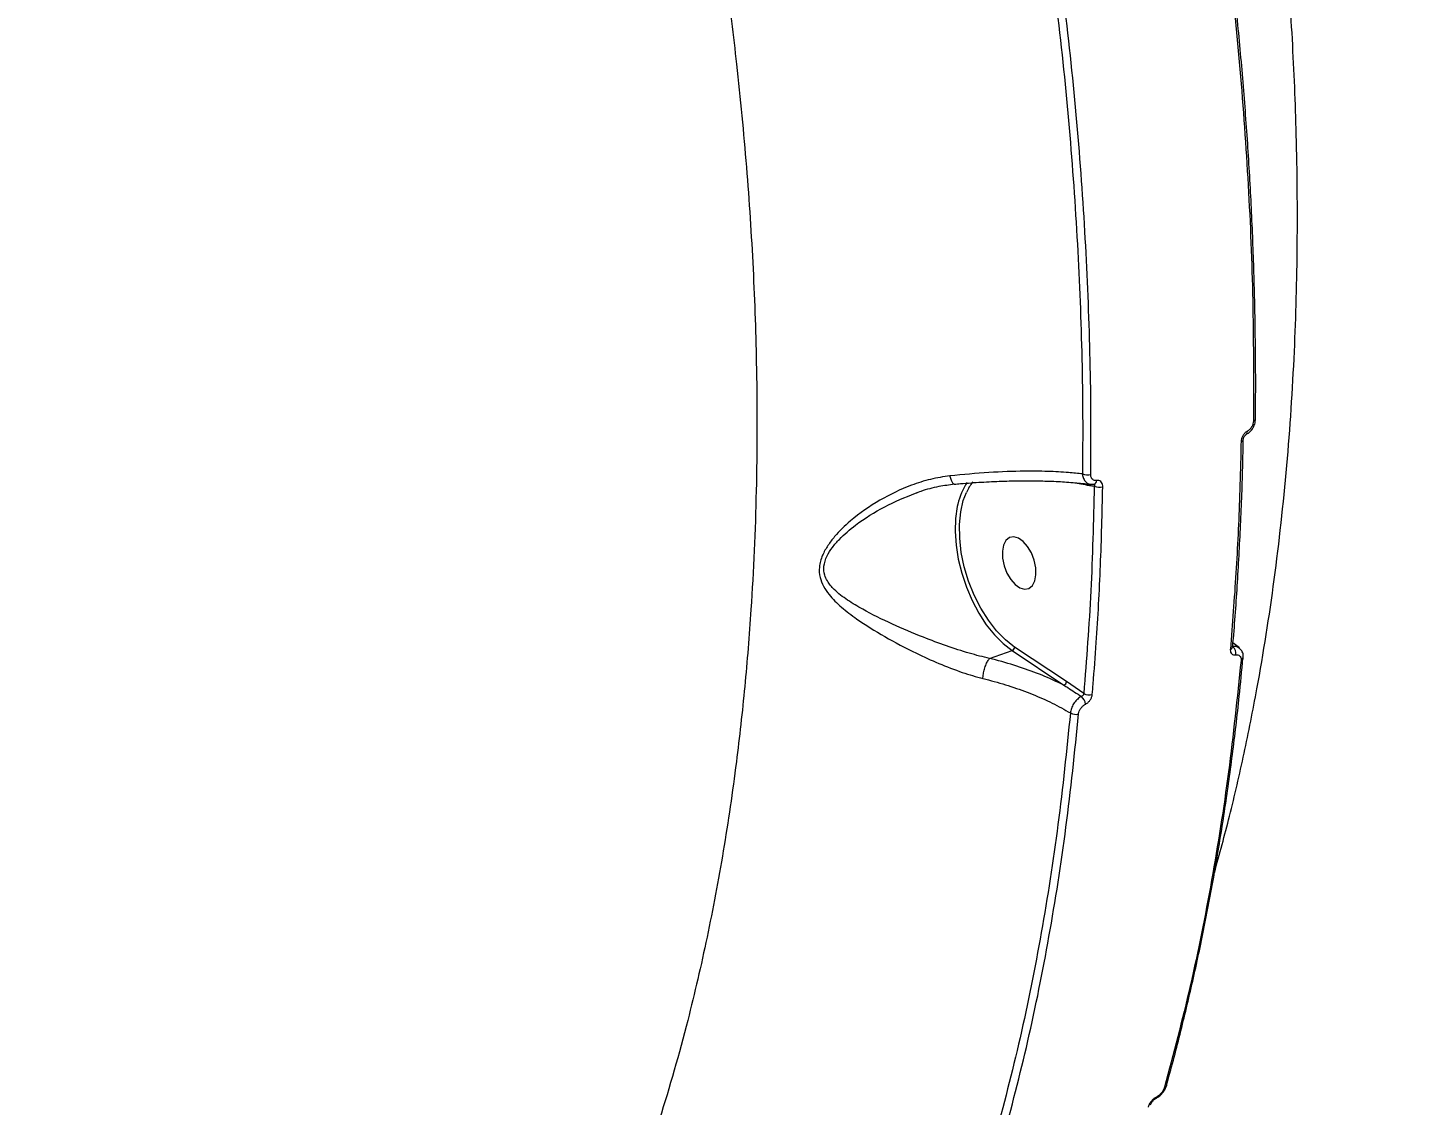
# Model space of a CAD drawing. Header units: millimetres. Extents: x -6328 to 5334, y -5037 to 4112.
# Drawn here: x -2214 to -1983, y -251.1 to -73.4 of the extents above; entities that cross this region are included whole.
import ezdxf

# ---------------------------------------------------------------- set-up
doc = ezdxf.new("R2010")
doc.units = ezdxf.units.MM
for name, color, linetype in [('DIKOM_ОБЪЕКТ', 7, 'Continuous'), ('DIKOM_РАЗМЕР_ЗОНА', 7, 'Continuous'), ('DIKOM_РАЗМЕР_ОБЪЕКТА', 7, 'Continuous')]:
    doc.layers.add(name, color=color, linetype=linetype)
doc.styles.add('style1', font='arial.ttf', dxfattribs={"width": 0.8})
doc.dimstyles.new('1-50', dxfattribs={"dimtxt": 300, "dimasz": 200, "dimexe": 100, "dimexo": 0, "dimgap": 100, "dimtad": 1, "dimtxsty": 'style1', "dimcen": 200, "dimclrd": 7, "dimclre": 7, "dimclrt": 7, "dimadec": 1, "dimazin": 2, "dimtfac": 1, "dimtmove": 0, "dimatfit": 2, "dimfxl": 0, "dimlwd": 25, "dimlwe": 18, "dimarcsym": 0})

# ---------------------------------------------------------------- blocks, each defined once
blk = doc.blocks.new('*D0')
at = {"layer": 'Defpoints', "color": 0, "transparency": 16777216}
for p in [(-3539.45, 760.32), (3333.52, 448.13), (3333.52, -4437.11)]:
    blk.add_point(p, dxfattribs=at)
at = {"layer": 'DIKOM_РАЗМЕР_ОБЪЕКТА', "color": 7, "lineweight": 18, "transparency": 16777216}
for p, q in [((-3539.45, 760.32), (-3539.45, -4537.11)), ((3333.52, 448.13), (3333.52, -4537.11))]:
    blk.add_line(p, q, dxfattribs=at)
at = {"layer": 'DIKOM_РАЗМЕР_ОБЪЕКТА', "color": 7, "lineweight": 25, "transparency": 16777216}
blk.add_line((-3339.45, -4437.11), (3133.52, -4437.11), dxfattribs=at)
at = {"layer": 'DIKOM_РАЗМЕР_ОБЪЕКТА', "color": 7, "transparency": 16777216}
for points in [[(-3339.45, -4403.77), (-3339.45, -4470.44), (-3539.45, -4437.11)], [(3133.52, -4403.77), (3133.52, -4470.44), (3333.52, -4437.11)]]:
    blk.add_solid(points, dxfattribs=at)
at = {"layer": 'DIKOM_РАЗМЕР_ОБЪЕКТА', "color": 7, "transparency": 16777216, "insert": (-102.96, -4183.94), "char_height": 300, "attachment_point": 5, "style": 'style1'}
blk.add_mtext('6900', dxfattribs=at)
blk = doc.blocks.new('*D1')
at = {"layer": 'Defpoints', "color": 0, "transparency": 16777216}
for p in [(-5040.91, 625.75), (5333.52, 448.13), (5333.52, -4936.78)]:
    blk.add_point(p, dxfattribs=at)
at = {"layer": 'DIKOM_РАЗМЕР_ЗОНА', "color": 7, "lineweight": 18, "transparency": 16777216}
for p, q in [((-5040.91, 625.75), (-5040.91, -5036.78)), ((5333.52, 448.13), (5333.52, -5036.78))]:
    blk.add_line(p, q, dxfattribs=at)
at = {"layer": 'DIKOM_РАЗМЕР_ЗОНА', "color": 7, "lineweight": 25, "transparency": 16777216}
blk.add_line((-4840.91, -4936.78), (5133.52, -4936.78), dxfattribs=at)
at = {"layer": 'DIKOM_РАЗМЕР_ЗОНА', "color": 7, "transparency": 16777216}
for points in [[(-4840.91, -4903.45), (-4840.91, -4970.11), (-5040.91, -4936.78)], [(5133.52, -4903.45), (5133.52, -4970.11), (5333.52, -4936.78)]]:
    blk.add_solid(points, dxfattribs=at)
at = {"layer": 'DIKOM_РАЗМЕР_ЗОНА', "color": 7, "transparency": 16777216, "insert": (-104.69, -4683.61), "char_height": 300, "attachment_point": 5, "style": 'style1'}
blk.add_mtext('10400', dxfattribs=at)
blk = doc.blocks.new('*D2')
at = {"layer": 'Defpoints', "color": 0, "transparency": 16777216}
for p in [(-5303.77, 2121.42), (-1621.11, 2121.42), (560.33, -2395.62)]:
    blk.add_point(p, dxfattribs=at)
at = {"layer": 'DIKOM_РАЗМЕР_ОБЪЕКТА', "color": 7, "lineweight": 18, "transparency": 16777216}
for p, q in [((-1621.11, 2121.42), (-5403.77, 2121.42)), ((560.33, -2395.62), (-5403.77, -2395.62))]:
    blk.add_line(p, q, dxfattribs=at)
at = {"layer": 'DIKOM_РАЗМЕР_ОБЪЕКТА', "color": 7, "lineweight": 25, "transparency": 16777216}
blk.add_line((-5303.77, -2195.62), (-5303.77, 1921.42), dxfattribs=at)
at = {"layer": 'DIKOM_РАЗМЕР_ОБЪЕКТА', "color": 7, "transparency": 16777216}
for points in [[(-5337.11, 1921.42), (-5270.44, 1921.42), (-5303.77, 2121.42)], [(-5337.11, -2195.62), (-5270.44, -2195.62), (-5303.77, -2395.62)]]:
    blk.add_solid(points, dxfattribs=at)
at = {"layer": 'DIKOM_РАЗМЕР_ОБЪЕКТА', "color": 7, "transparency": 16777216, "insert": (-5556.94, -137.1), "char_height": 300, "attachment_point": 5, "rotation": 90, "style": 'style1'}
blk.add_mtext('4500', dxfattribs=at)
blk = doc.blocks.new('*D3')
at = {"layer": 'Defpoints', "color": 0, "transparency": 16777216}
for p in [(-1814.92, 4111.71), (-5877.98, -3895.62), (33.33, -3895.62)]:
    blk.add_point(p, dxfattribs=at)
at = {"layer": 'DIKOM_РАЗМЕР_ЗОНА', "color": 7, "lineweight": 18, "transparency": 16777216}
for p, q in [((-1814.92, 4111.71), (-5977.98, 4111.71)), ((33.33, -3895.62), (-5977.98, -3895.62))]:
    blk.add_line(p, q, dxfattribs=at)
at = {"layer": 'DIKOM_РАЗМЕР_ЗОНА', "color": 7, "lineweight": 25, "transparency": 16777216}
blk.add_line((-5877.98, 3911.71), (-5877.98, -3695.62), dxfattribs=at)
at = {"layer": 'DIKOM_РАЗМЕР_ЗОНА', "color": 7, "transparency": 16777216}
for points in [[(-5911.31, 3911.71), (-5844.65, 3911.71), (-5877.98, 4111.71)], [(-5911.31, -3695.62), (-5844.65, -3695.62), (-5877.98, -3895.62)]]:
    blk.add_solid(points, dxfattribs=at)
at = {"layer": 'DIKOM_РАЗМЕР_ЗОНА', "color": 7, "transparency": 16777216, "insert": (-6131.15, 108.05), "char_height": 300, "attachment_point": 5, "rotation": 90, "style": 'style1'}
blk.add_mtext('8000', dxfattribs=at)

msp = doc.modelspace()

# ---------------------------------------------------------------- linework, layer by layer
at = {"layer": 'DIKOM_ОБЪЕКТ', "color": 7, "linetype": 'Continuous', "lineweight": 15}
for p, q in [((-2067.494, -150.161), (-2067.214, -150.039)), ((-2041.406, -148.401), (-2040.167, -148.62)), ((-2038.561, -148.674), (-2037.991, -148.665)), ((-2051.108, -175.565), (-2051.427, -175.343)), ((-2013.986, -175.668), (-2015.058, -174.862)), ((-2055.232, -177.418), (-2051.523, -176.136)), ((-2051.523, -176.136), (-2042.956, -181.828)), ((-2042.541, -181.257), (-2051.108, -175.565)), ((-2013.347, -177.383), (-2013.346, -177.336)), ((-2039.678, -183.191), (-2042.541, -181.257))]:
    msp.add_line(p, q, dxfattribs=at)
at = {"layer": 'DIKOM_ОБЪЕКТ', "color": 7, "linetype": 'Continuous', "lineweight": 15, "flags": 128}
for points in [[(-2011.688, -138.218), (-2011.552, -138.16), (-2011.444, -138.092), (-2011.366, -138.015), (-2011.322, -137.932), (-2011.313, -137.872)], [(-2011.313, -137.872), (-2011.314, -137.847), (-2011.314, -137.843)], [(-2013.727, -141.655), (-2013.587, -141.595), (-2013.476, -141.523), (-2013.399, -141.442), (-2013.357, -141.355), (-2013.351, -141.296)], [(-2051.427, -175.343), (-2052.619, -174.375), (-2054.076, -172.88), (-2055.443, -171.116), (-2056.689, -169.126), (-2057.782, -166.957), (-2058.698, -164.661), (-2059.413, -162.293), (-2059.911, -159.91), (-2060.18, -157.57), (-2060.213, -155.328), (-2060.01, -153.237), (-2059.576, -151.349), (-2059.077, -150.034)], [(-2060.474, -151.952), (-2060.567, -152.365), (-2060.856, -154.335), (-2060.927, -156.466), (-2060.779, -158.712), (-2060.415, -161.024), (-2059.843, -163.353), (-2059.075, -165.649), (-2058.127, -167.862), (-2057.021, -169.945), (-2055.78, -171.853), (-2054.43, -173.544), (-2053.001, -174.982), (-2051.523, -176.136)], [(-2048.747, -165.865), (-2048.174, -165.394), (-2047.778, -164.622), (-2047.591, -163.61), (-2047.628, -162.441), (-2047.886, -161.209), (-2048.344, -160.015), (-2048.965, -158.954), (-2049.698, -158.113), (-2050.485, -157.561), (-2051.261, -157.341), (-2051.964, -157.472), (-2052.537, -157.942), (-2052.932, -158.715), (-2053.119, -159.727), (-2053.083, -160.896), (-2052.825, -162.128), (-2052.367, -163.322), (-2051.746, -164.383), (-2051.013, -165.223), (-2050.226, -165.776), (-2049.45, -165.996), (-2048.747, -165.865)], [(-2025.98, -247.842), (-2025.976, -247.828), (-2025.972, -247.812)], [(-2027.831, -250.084), (-2027.836, -250.086), (-2027.84, -250.088)]]:
    msp.add_lwpolyline(points, dxfattribs=at)
at = {"layer": 'DIKOM_ОБЪЕКТ', "color": 7, "linetype": 'Continuous', "lineweight": 15}
for centre, radius, start, end in [((-2013.17, -140.062), 0.493, 308.32069, 16.33336), ((-2039.123, -145.221), 1.91, 245.94058, 287.81178), ((-2050.545, -154.139), 10.167, 145.52007, 167.57878), ((-2051.8, -153.301), 7.977, 141.04454, 155.82476), ((-2038.223, -148.043), 0.672, 290.47361, 358.91175), ((-2037.129, -147.317), 1.862, 243.85776, 288.03886), ((-2015.57, -175.46), 0.467, 279.97491, 348.86839), ((-2015.929, -176.523), 1.358, 346.91324, 50.16784), ((-2051.779, -175.514), 0.672, 292.30988, 355.71164), ((-2013.811, -177.275), 0.476, 280.73287, 346.87861), ((-2043.211, -181.207), 0.672, 292.3099, 355.71091), ((-2041.251, -185.143), 1.854, 5.12467, 50.89064), ((-2038.786, -181.777), 1.672, 237.77267, 287.43241), ((-2041.028, -184.98), 1.679, 239.02381, 287.13981), ((-2026.502, -247.657), 0.554, 285.96014, 340.42375), ((-2028.014, -249.81), 0.329, 303.83068, 359.54823)]:
    msp.add_arc(centre, radius, start, end, dxfattribs=at)
for points, knots in [([(-2018.121, -212.798), (-2017.272, -209.701), (-2015.507, -203.266), (-2013.176, -193.128), (-2010.594, -180.204), (-2008.106, -164.463), (-2006.05, -145.863), (-2004.823, -127.371), (-2004.33, -109.125), (-2004.485, -91.888), (-2005.172, -75.203), (-2006.277, -59.435), (-2007.807, -43.756), (-2009.948, -26.484), (-2012.81, -7.918), (-2016.514, 11.915), (-2020.518, 30.308), (-2024.832, 47.813), (-2029.278, 64.101), (-2034.051, 80.058), (-2039.681, 97.389), (-2046.189, 115.712), (-2053.67, 134.93), (-2061.07, 152.435), (-2068.521, 168.816), (-2075.805, 183.815), (-2083.279, 198.279), (-2090.951, 212.255), (-2098.928, 226.009), (-2104.492, 234.91), (-2107.277, 239.365)], [0, 0, 0, 0, 0.0249482, 0.0518417, 0.0787352, 0.1229433, 0.1673034, 0.2104421, 0.2499153, 0.2894963, 0.3235057, 0.357584, 0.3899266, 0.4223284, 0.4655381, 0.5050759, 0.5447215, 0.5787857, 0.6129187, 0.6453128, 0.6777659, 0.7210836, 0.7607196, 0.8004636, 0.8346114, 0.8688281, 0.9013008, 0.9338326, 0.9668853, 1, 1, 1, 1]), ([(-2200.831, 207.478), (-2197.594, 202.504), (-2191.119, 192.554), (-2181.796, 176.954), (-2172.783, 160.878), (-2164.085, 144.221), (-2155.764, 127.095), (-2147.816, 109.456), (-2140.314, 91.441), (-2133.724, 74.237), (-2127.989, 58.014), (-2123.003, 42.789), (-2118.37, 27.432), (-2114.084, 11.907), (-2110.174, -3.712), (-2106.64, -19.447), (-2103.509, -35.206), (-2100.874, -50.478), (-2098.707, -65.192), (-2096.842, -80.338), (-2095.308, -96.348), (-2094.211, -113.145), (-2093.601, -131.015), (-2093.643, -149.833), (-2094.411, -167.248), (-2095.61, -182.098), (-2097.094, -195.419), (-2099.128, -209.258), (-2101.807, -223.497), (-2105.253, -238.339), (-2109.612, -253.592), (-2114.587, -267.775), (-2119.671, -280.041), (-2124.681, -290.581), (-2130.109, -300.579), (-2135.936, -309.987), (-2142.153, -318.802), (-2148.75, -326.978), (-2155.7, -334.579), (-2160.628, -339.088), (-2163.097, -341.346)], [0, 0, 0, 0, 0.0277428, 0.0554856, 0.0835918, 0.1116979, 0.1402848, 0.1688716, 0.1978427, 0.2268138, 0.2503664, 0.2739191, 0.2976931, 0.3214671, 0.3455316, 0.3695961, 0.393891, 0.4181859, 0.4402547, 0.4623235, 0.4890861, 0.5158638, 0.5426264, 0.5757713, 0.6089163, 0.6309326, 0.652949, 0.6796477, 0.7063614, 0.7330602, 0.7661254, 0.7991906, 0.8241634, 0.8492229, 0.8742824, 0.8994293, 0.9244842, 0.9496267, 0.9747692, 1, 1, 1, 1]), ([(-2017.009, -51.899), (-2016.58, -55.277), (-2015.328, -65.152), (-2013.711, -81.406), (-2012.38, -100.583), (-2011.634, -119.584), (-2011.67, -132.002), (-2011.688, -138.218)], [0, 0, 0, 0, 0.1144542, 0.3345003, 0.5550756, 0.7772654, 1, 1, 1, 1]), ([(-2011.357, -137.844), (-2011.357, -137.84), (-2011.283, -134.425), (-2011.311, -127.489), (-2011.459, -117.034), (-2011.826, -106.457), (-2012.38, -95.788), (-2013.133, -85.03), (-2014.072, -74.198), (-2015.226, -63.297), (-2016.1, -55.759), (-2016.643, -51.846), (-2016.677, -51.6)], [0, 0, 0, 0, 0.0001344, 0.1238298, 0.2476569, 0.3715871, 0.4955908, 0.6196374, 0.7436909, 0.8677155, 0.9916812, 1, 1, 1, 1]), ([(-2045.296, -60.818), (-2044.494, -67.293), (-2042.889, -80.26), (-2041.25, -99.52), (-2040.194, -118.611), (-2039.821, -134.418), (-2039.881, -143.786), (-2039.902, -146.966)], [0, 0, 0, 0, 0.2200464, 0.4406219, 0.6628116, 0.885546, 1, 1, 1, 1]), ([(-2038.539, -147.04), (-2038.518, -143.853), (-2038.458, -134.539), (-2038.827, -118.819), (-2039.871, -99.767), (-2041.51, -80.388), (-2043.134, -67.265), (-2043.946, -60.696)], [0, 0, 0, 0, 0.1144547, 0.3345006, 0.5550758, 0.7772655, 1, 1, 1, 1]), ([(-2012.87, -140.422), (-2012.708, -140.336), (-2012.308, -140.123), (-2011.809, -139.524), (-2011.402, -138.733), (-2011.345, -138.161), (-2011.316, -137.873)], [0, 0, 0, 0, 0.1802532, 0.4445849, 0.7199999, 1, 1, 1, 1]), ([(-2011.688, -138.218), (-2011.703, -138.383), (-2011.734, -138.711), (-2011.952, -139.207), (-2012.265, -139.624), (-2012.536, -139.837), (-2012.681, -139.914), (-2012.697, -139.923)], [0, 0, 0, 0, 0.2486747, 0.49752, 0.7389377, 0.9703205, 1, 1, 1, 1]), ([(-2012.697, -139.923), (-2012.842, -140.018), (-2013.124, -140.201), (-2013.454, -140.653), (-2013.677, -141.155), (-2013.71, -141.489), (-2013.727, -141.655)], [0, 0, 0, 0, 0.2592201, 0.5021627, 0.7511322, 1, 1, 1, 1]), ([(-2013.348, -141.301), (-2013.349, -141.291), (-2013.351, -141.24), (-2013.323, -141.085), (-2013.246, -140.879), (-2013.132, -140.691), (-2013.012, -140.554), (-2012.912, -140.474), (-2012.877, -140.457), (-2012.865, -140.451)], [0, 0, 0, 0, 0.0492936, 0.2430976, 0.4370412, 0.6208659, 0.7675686, 0.9184194, 1, 1, 1, 1]), ([(-2013.727, -141.655), (-2013.738, -142.247), (-2013.794, -145.207), (-2014.001, -152.471), (-2014.498, -163.36), (-2015.159, -171.731), (-2015.489, -175.919)], [0, 0, 0, 0, 0.0507693, 0.253855, 0.6266991, 1, 1, 1, 1]), ([(-2015.122, -175.55), (-2015.077, -175.072), (-2014.722, -171.34), (-2014.242, -164.211), (-2013.711, -154.155), (-2013.428, -146.505), (-2013.377, -142.181), (-2013.367, -141.296)], [0, 0, 0, 0, 0.0430184, 0.3364801, 0.6305593, 0.9243657, 1, 1, 1, 1]), ([(-2061.798, -147.277), (-2062.866, -147.445), (-2065.017, -147.784), (-2068.932, -149.038), (-2073.476, -151.194), (-2077.722, -154.151), (-2080.486, -156.826), (-2081.983, -158.775), (-2082.932, -160.46), (-2083.446, -162.288), (-2083.316, -164.047), (-2082.709, -165.556), (-2081.552, -167.231), (-2079.717, -169.018), (-2076.683, -171.321), (-2072.59, -173.864), (-2067.959, -176.311), (-2063.615, -178.281), (-2059.898, -179.742), (-2057.474, -180.424), (-2056.339, -180.743)], [0, 0, 0, 0, 0.0515649, 0.1038944, 0.1938056, 0.2863971, 0.343697, 0.372759, 0.4024673, 0.4366789, 0.4671091, 0.4964619, 0.5269704, 0.5803763, 0.634947, 0.725167, 0.8181223, 0.8802031, 0.943889, 1, 1, 1, 1]), ([(-2039.902, -146.966), (-2040.656, -146.885), (-2042.441, -146.693), (-2045.63, -146.532), (-2049.968, -146.497), (-2055.319, -146.679), (-2059.62, -147.076), (-2061.798, -147.277)], [0, 0, 0, 0, 0.1301673, 0.3081385, 0.4882733, 0.7408505, 1, 1, 1, 1]), ([(-2061.798, -147.277), (-2061.791, -147.304), (-2061.729, -147.568), (-2061.584, -148.033), (-2061.346, -148.465), (-2061.162, -148.662), (-2061.078, -148.624), (-2061.068, -148.62)], [0, 0, 0, 0, 0.0334239, 0.3352388, 0.6482249, 0.9612072, 1, 1, 1, 1]), ([(-2039.902, -146.966), (-2039.894, -147.05), (-2039.861, -147.389), (-2039.682, -147.925), (-2039.274, -148.41), (-2038.894, -148.659), (-2038.655, -148.659), (-2038.62, -148.659)], [0, 0, 0, 0, 0.0963877, 0.387583, 0.670553, 0.9518463, 1, 1, 1, 1]), ([(-2037.551, -148.055), (-2037.677, -148.063), (-2037.928, -148.077), (-2038.236, -147.905), (-2038.453, -147.607), (-2038.534, -147.291), (-2038.538, -147.09), (-2038.539, -147.04)], [0, 0, 0, 0, 0.2263604, 0.4527269, 0.6823825, 0.9207758, 1, 1, 1, 1]), ([(-2067.494, -150.162), (-2067.176, -150.037), (-2065.904, -149.538), (-2063.743, -148.984), (-2061.894, -148.741), (-2061.044, -148.629)], [0, 0, 0, 0, 0.1521286, 0.6099483, 1, 1, 1, 1]), ([(-2061.063, -148.667), (-2060.722, -148.635), (-2059.203, -148.49), (-2056.574, -148.318), (-2053.201, -148.155), (-2049.938, -148.085), (-2046.818, -148.103), (-2043.871, -148.208), (-2041.171, -148.407), (-2039.421, -148.577), (-2038.653, -148.7), (-2038.623, -148.704)], [0, 0, 0, 0, 0.0388758, 0.1731136, 0.3089274, 0.445965, 0.5837485, 0.7216329, 0.8588113, 0.9946015, 1, 1, 1, 1]), ([(-2040.167, -148.62), (-2039.695, -148.7), (-2038.955, -148.826), (-2038.216, -148.945), (-2037.949, -148.989)], [0, 0, 0, 0, 0.6388982, 1, 1, 1, 1]), ([(-2037.949, -148.989), (-2038.096, -154.777), (-2038.388, -166.367), (-2039.248, -177.579), (-2039.678, -183.191)], [0, 0, 0, 0, 0.49945, 1, 1, 1, 1]), ([(-2038.285, -183.372), (-2038.237, -182.805), (-2037.998, -179.968), (-2037.475, -172.914), (-2036.865, -162.1), (-2036.657, -153.427), (-2036.552, -149.088)], [0, 0, 0, 0, 0.0507693, 0.253855, 0.6266991, 1, 1, 1, 1]), ([(-2038.023, -148.672), (-2038.02, -148.672), (-2038.013, -148.671), (-2037.978, -148.683), (-2037.924, -148.718), (-2037.901, -148.813), (-2037.918, -148.91), (-2037.943, -148.973), (-2037.949, -148.989)], [0, 0, 0, 0, 0.0139562, 0.0457985, 0.3009305, 0.5835504, 0.8949105, 1, 1, 1, 1]), ([(-2036.552, -149.088), (-2036.553, -149.037), (-2036.555, -148.832), (-2036.638, -148.51), (-2036.858, -148.208), (-2037.171, -148.033), (-2037.424, -148.048), (-2037.551, -148.055)], [0, 0, 0, 0, 0.0795875, 0.3194881, 0.5497988, 0.7748586, 1, 1, 1, 1]), ([(-2055.236, -177.421), (-2055.237, -177.421), (-2056.342, -177.179), (-2058.728, -176.557), (-2062.403, -175.364), (-2066.7, -173.755), (-2071.399, -171.756), (-2075.559, -169.716), (-2078.733, -167.823), (-2080.735, -166.305), (-2081.952, -164.869), (-2082.548, -163.576), (-2082.696, -162.155), (-2082.168, -160.543), (-2081.205, -159.059), (-2079.673, -157.309), (-2076.867, -154.92), (-2072.683, -152.236), (-2069.206, -150.846), (-2067.494, -150.161)], [0, 0, 0, 0, 0.0000354, 0.0634383, 0.134676, 0.2076801, 0.3116035, 0.4183524, 0.4785065, 0.5395659, 0.5796225, 0.6032187, 0.6342192, 0.6692778, 0.7002989, 0.7324026, 0.7964301, 0.8997165, 1, 1, 1, 1]), ([(-2015.115, -175.605), (-2015.114, -175.609), (-2015.11, -175.622), (-2015.112, -175.584), (-2015.112, -175.556)], [0, 0, 0, 0, 0.2612694, 1, 1, 1, 1]), ([(-2014.019, -175.72), (-2014.151, -175.629), (-2014.44, -175.43), (-2014.842, -175.463), (-2015.059, -175.48)], [0, 0, 0, 0, 0.4589342, 1, 1, 1, 1]), ([(-2056.339, -180.743), (-2056.337, -180.703), (-2056.329, -180.525), (-2056.282, -180.076), (-2056.142, -179.364), (-2055.889, -178.564), (-2055.574, -177.862), (-2055.349, -177.568), (-2055.236, -177.421)], [0, 0, 0, 0, 0.0350348, 0.1552513, 0.3664391, 0.5776263, 0.7888131, 1, 1, 1, 1]), ([(-2055.232, -177.418), (-2055.233, -177.419), (-2055.235, -177.419), (-2055.236, -177.421), (-2055.236, -177.421)], [0, 0, 0, 0, 0.6744349, 1, 1, 1, 1]), ([(-2042.956, -181.828), (-2044.141, -181.272), (-2046.44, -180.193), (-2050.254, -178.815), (-2053.206, -177.932), (-2054.904, -177.501), (-2055.232, -177.418)], [0, 0, 0, 0, 0.3208307, 0.6223551, 0.9272313, 1, 1, 1, 1]), ([(-2013.722, -177.742), (-2014.364, -183.923), (-2015.649, -196.302), (-2018.496, -214.189), (-2021.964, -231.61), (-2024.887, -242.658), (-2026.35, -248.189)], [0, 0, 0, 0, 0.2482503, 0.4971899, 0.7482385, 1, 1, 1, 1]), ([(-2026.018, -247.794), (-2025.986, -247.683), (-2025.137, -244.784), (-2023.64, -238.912), (-2021.544, -230.167), (-2019.655, -221.209), (-2017.949, -212.076), (-2016.433, -202.769), (-2015.116, -193.294), (-2014.098, -184.82), (-2013.602, -179.444), (-2013.407, -177.335)], [0, 0, 0, 0, 0.0051541, 0.1350405, 0.2650514, 0.3951581, 0.5253314, 0.6555414, 0.7857505, 0.9159266, 1, 1, 1, 1]), ([(-2015.489, -175.919), (-2015.491, -175.949), (-2015.502, -176.12), (-2015.458, -176.409), (-2015.273, -176.696), (-2014.981, -176.86), (-2014.731, -176.841), (-2014.606, -176.831)], [0, 0, 0, 0, 0.0489193, 0.2870857, 0.5249643, 0.7625368, 1, 1, 1, 1]), ([(-2014.606, -176.831), (-2014.48, -176.821), (-2014.229, -176.802), (-2013.936, -176.966), (-2013.75, -177.254), (-2013.708, -177.543), (-2013.72, -177.714), (-2013.722, -177.742)], [0, 0, 0, 0, 0.2376974, 0.4754976, 0.7137247, 0.9520118, 1, 1, 1, 1]), ([(-2013.374, -177.383), (-2013.359, -177.197), (-2013.324, -176.77), (-2013.543, -176.155), (-2013.867, -175.847), (-2014.02, -175.702)], [0, 0, 0, 0, 0.289183, 0.6641578, 1, 1, 1, 1]), ([(-2056.339, -180.743), (-2056.029, -180.821), (-2054.441, -181.218), (-2051.654, -182.037), (-2048.133, -183.314), (-2044.82, -184.766), (-2042.872, -185.867), (-2041.892, -186.42)], [0, 0, 0, 0, 0.0563914, 0.288291, 0.5227681, 0.7600043, 1, 1, 1, 1]), ([(-2042.956, -181.828), (-2042.745, -181.963), (-2041.777, -182.58), (-2040.825, -183.211), (-2040.082, -183.704)], [0, 0, 0, 0, 0.2185559, 1, 1, 1, 1]), ([(-2040.082, -183.704), (-2040.126, -183.728), (-2040.39, -183.871), (-2040.861, -184.243), (-2041.392, -184.908), (-2041.775, -185.673), (-2041.853, -186.171), (-2041.892, -186.42)], [0, 0, 0, 0, 0.0485308, 0.2867338, 0.5246988, 0.7622785, 1, 1, 1, 1]), ([(-2039.678, -183.191), (-2039.689, -183.238), (-2039.712, -183.333), (-2039.801, -183.478), (-2039.917, -183.603), (-2040.018, -183.673), (-2040.073, -183.7), (-2040.082, -183.704)], [0, 0, 0, 0, 0.2385191, 0.4769727, 0.7149768, 0.9522192, 1, 1, 1, 1]), ([(-2039.405, -184.977), (-2039.378, -184.963), (-2039.217, -184.88), (-2038.929, -184.662), (-2038.601, -184.27), (-2038.362, -183.817), (-2038.311, -183.52), (-2038.285, -183.372)], [0, 0, 0, 0, 0.0479293, 0.2856334, 0.523625, 0.7617704, 1, 1, 1, 1]), ([(-2041.892, -186.42), (-2042.526, -192.591), (-2043.796, -204.949), (-2046.618, -222.809), (-2050.06, -240.205), (-2052.964, -251.238), (-2054.418, -256.762)], [0, 0, 0, 0, 0.2482505, 0.4971903, 0.7482387, 1, 1, 1, 1]), ([(-2053.087, -257.089), (-2051.649, -251.63), (-2048.769, -240.697), (-2045.322, -223.356), (-2042.467, -205.382), (-2041.178, -192.857), (-2040.533, -186.585)], [0, 0, 0, 0, 0.2482503, 0.4971899, 0.7482385, 1, 1, 1, 1]), ([(-2040.533, -186.585), (-2040.506, -186.437), (-2040.454, -186.14), (-2040.213, -185.688), (-2039.884, -185.294), (-2039.594, -185.075), (-2039.432, -184.991), (-2039.405, -184.977)], [0, 0, 0, 0, 0.2378088, 0.4755153, 0.7135038, 0.9515312, 1, 1, 1, 1]), ([(-2027.839, -250.067), (-2027.658, -249.972), (-2027.245, -249.756), (-2026.697, -249.198), (-2026.225, -248.538), (-2026.069, -248.07), (-2025.991, -247.838)], [0, 0, 0, 0, 0.2040859, 0.4646713, 0.734603, 1, 1, 1, 1]), ([(-2026.35, -248.189), (-2026.422, -248.384), (-2026.549, -248.727), (-2026.906, -249.207), (-2027.286, -249.581), (-2027.551, -249.735), (-2027.685, -249.813)], [0, 0, 0, 0, 0.3292165, 0.5797724, 0.7886019, 1, 1, 1, 1]), ([(-2027.685, -249.813), (-2027.826, -249.895), (-2028.105, -250.058), (-2028.504, -250.454), (-2028.844, -250.922), (-2029.01, -251.282), (-2029.066, -251.468), (-2029.072, -251.489)], [0, 0, 0, 0, 0.2147712, 0.4259281, 0.681714, 0.9641494, 1, 1, 1, 1]), ([(-2028.696, -251.131), (-2028.692, -251.116), (-2028.676, -251.049), (-2028.577, -250.831), (-2028.393, -250.559), (-2028.178, -250.329), (-2028.012, -250.191), (-2027.895, -250.116), (-2027.853, -250.096), (-2027.839, -250.089)], [0, 0, 0, 0, 0.0696563, 0.3031836, 0.5626948, 0.7356657, 0.8620026, 0.9550302, 1, 1, 1, 1])]:
    msp.add_open_spline(points, degree=3, knots=knots, dxfattribs=at)

# ---------------------------------------------------------------- dimensions: what is measured, and where the dimension line sits
at = {"layer": 'DIKOM_РАЗМЕР_ЗОНА'}
dim = msp.add_linear_dim(base=(-5877.98, -3895.616), p1=(-1814.925, 4111.709), p2=(33.33, -3895.616), angle=90, text='8000', dimstyle='1-50', dxfattribs=at)
dim.commit()
dim.dimension.update_dxf_attribs({"geometry": '*D3', "text_midpoint": (-5877.98, 108.046), "dimtype": 160})
dim = msp.add_linear_dim(base=(5333.521, -4936.782), p1=(-5040.908, 625.746), p2=(5333.521, 448.128), text='10400', dimstyle='1-50', dxfattribs=at)
dim.commit()
dim.dimension.update_dxf_attribs({"geometry": '*D1', "text_midpoint": (-104.69, -4936.782), "dimtype": 160})
at = {"layer": 'DIKOM_РАЗМЕР_ОБЪЕКТА'}
dim = msp.add_linear_dim(base=(-5303.773, 2121.419), p1=(560.33, -2395.616), p2=(-1621.109, 2121.419), angle=90, text='4500', dimstyle='1-50', dxfattribs=at)
dim.commit()
dim.dimension.update_dxf_attribs({"geometry": '*D2', "text_midpoint": (-5303.773, -137.099), "dimtype": 160})
dim = msp.add_linear_dim(base=(3333.521, -4437.108), p1=(-3539.449, 760.323), p2=(3333.521, 448.128), text='6900', dimstyle='1-50', dxfattribs=at)
dim.commit()
dim.dimension.update_dxf_attribs({"geometry": '*D0', "text_midpoint": (-102.964, -4437.108), "dimtype": 160})

doc.saveas('drawing.dxf')
